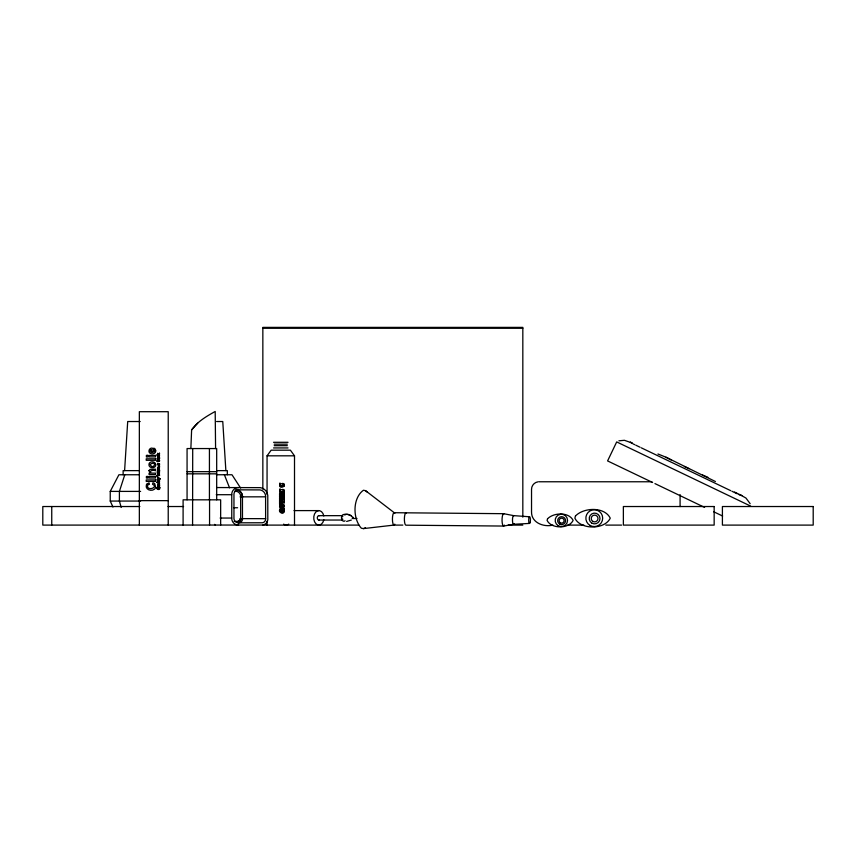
<?xml version="1.0" encoding="UTF-8"?>
<svg xmlns="http://www.w3.org/2000/svg" width="856" height="856" viewBox="0 0 856 856"><rect width="100%" height="100%" fill="white"/><g stroke="black" fill="none" stroke-linecap="round" stroke-linejoin="round"><path stroke-width="1.28" d="M280.18 502.493L280.811 503.521L280.083 502.526M190.867 448.533L191.616 429.905C197.469 421.58 206.467 416.305 215.198 411.479L215.584 448.619M282.073 496.983L282.213 498.192L284.353 497.668L284.353 499.476M235.539 490.017L235.282 491.226L236.235 491.291A5.329 5.147 -90 0 1 240.654 495.881L240.675 519.228A2.493 2.408 -90 0 1 238.61 521.39L234.18 521.422M237.465 525.038A6.869 6.634 -90 0 1 231.762 519.111L231.762 493.623A6.966 6.73 -90 0 1 237.551 487.62L238.589 487.546M236.085 489.835L260.021 489.91A6.72 6.484 -90 0 1 265.595 495.699L265.617 519.41A3.884 3.756 -90 0 1 262.396 522.77L238.524 522.813L238.022 521.422M124.602 470.629L127.704 421.526L140.191 421.526M282.138 498.235L284.256 497.86M281.902 511.086L281.752 511.749L281.902 510.219M280.083 498.331L281.57 498.331L279.58 498.053L279.58 499.69L280.008 499.219C282.78 499.669 281.26 499.808 283.657 499.219L284.064 499.69L284.064 498.074L281.956 498.524L281.956 496.983L284.064 497.464L284.064 495.859L279.58 495.795L279.58 497.411L281.581 496.983L281.581 498.245L279.762 497.882M236.235 491.291L235.304 490.98M146.44 484.924C144.835 489.471 151.202 491.793 154.326 489.29A3.445 3.445 0 0 0 155.642 487.192L154.669 483.565L152.999 482.741L152.539 484.239C158.756 486.978 148.045 491.408 147.457 486.262A1.723 1.723 0 0 1 148.548 484.582L149.393 484.336L149.019 482.795L146.44 484.924A3.092 3.092 0 0 1 147.467 483.49M124.773 474.759L119.401 491.398L119.401 501.06L121.188 507.426M112.96 507.03L110.242 501.06L110.242 491.398L118.909 474.759L139.368 474.759M235.09 488.295L235.839 487.546M267.061 494.458L267.061 455.82L271.17 450.181L290.409 450.181L294.507 455.82L294.507 525.103M191.616 429.905L197.704 423.153M284.353 495.057L284.353 493.238L283.689 493.826L279.784 493.473M284.353 497.24L284.353 495.421L283.689 496.009L279.698 495.71L284.256 495.624M284.256 493.441L280.105 493.923M284.256 501.156L280.083 501.616L280.661 500.535L279.58 500.022L279.58 504.227L280.693 503.745L279.912 502.493L284.064 502.975L284.064 501.381L283.678 501.798C278.243 501.948 279.366 500.246 283.689 501.52L284.353 500.963L284.353 502.75M283.678 509.245L284.353 508.667L284.149 511.942L284.256 508.86L282.041 509.245M351.345 520.052L346.637 521.443M394.445 512.862L365.512 490.649L363.425 490.253C352.533 498.031 352.619 518.65 361.339 528.216L363.425 528.612L365.512 527.692M618.899 440.808L624.431 440.305L632.22 443.055L630.316 442.145L631.675 442.927M538.071 481.832C534.433 482.249 531.48 485.62 531.533 489.279L531.533 511.92C531.287 522.759 543.785 527.382 552.901 525.103M344.401 514.552L345.321 514.403A20.448 14.338 -79.5 0 1 348.071 514.467C354.149 515.986 352.929 520.748 353.143 517.249M345.086 520.79A3.403 2.408 -90 0 1 341.565 518.736A3.403 2.408 -90 0 1 343.887 514.456L345.45 514.424A20.277 13.846 -69.2 0 1 348.189 514.488L351.463 515.74M240.654 495.881L240.964 496.855L265.67 496.822M363.425 528.612L394.028 525.081M238.653 489.835L237.84 489.889A4.676 4.515 -90 0 0 233.956 493.923L233.956 518.811A4.58 4.419 -90 0 0 237.754 522.759L238.556 522.813M238.524 522.813L239.241 522.759A3.884 3.756 -90 0 0 242.473 519.41L242.451 495.699A6.72 6.484 -90 0 0 236.866 489.91M529.554 523.423L513.611 524.289L503.638 526.055L405.979 525.188A6.185 1.605 -89.5 0 1 404.396 518.394A6.185 1.605 -89.5 0 1 406.397 512.969M240.022 496.865L241.135 496.855M241.306 496.844L242.837 496.78M262.846 328.255L522.823 328.255M216.589 421.526L222.763 421.526L225.866 470.629M273.535 442.295L288.033 442.295M274.23 444.157L287.316 444.157M274.23 445.676L287.316 445.676M273.535 447.934L288.033 447.934M267.061 455.82L294.507 455.82M139.368 470.629L123.136 470.629L123.136 474.759M217.392 470.629L227.332 470.629L227.332 474.759M187.068 471.667L216.686 471.667M187.068 473.828L216.686 473.828M216.429 474.759L231.987 474.759L240.643 488.07M539.045 481.768L651.769 481.768M216.696 487.546L260.31 487.642A9.009 8.699 -90 0 1 267.778 495.399L267.81 519.71A6.174 5.971 -90 0 1 262.685 525.038L42.8 525.103L42.8 506.527L139.849 506.527M110.242 491.398L140.609 491.398M216.247 494.704L231.698 494.704M139.346 500.642L168.225 500.642M110.242 501.06L140.609 501.06M168.044 506.527L183.569 506.527M233.816 507.747L237.583 507.747M294.025 510.604L318.871 510.604M318.871 515.665L342.571 515.665M220.11 518.051L231.698 518.051M352.169 518.501L356.973 518.501M265.67 518.672L240.022 518.618M318.871 520.041L342.571 520.041M262.846 525.103L358.835 525.103M393.503 525.103L402.834 525.103M508.154 525.103L522.823 525.103M567.667 525.103L583.856 525.103M605.813 525.103L621.627 525.103M394.028 512.712L503.638 513.686L513.611 515.622L529.554 516.778M242.837 518.704L241.306 518.64M237.465 525.028L238.567 525.103M239.99 519.239L240.921 519.367A3.499 3.381 -90 0 1 238.011 522.385L237.85 521.454A2.568 2.482 -90 0 0 239.038 520.951M215.316 525.103L214.61 524.354M739.006 494.64L740.494 495.068M657.943 453.98L665.989 457.222L715.413 481.521M702.53 475.005L707.859 477.284M684.393 466.499L685.078 466.82M685.881 467.205L686.747 467.622M687.603 468.039L689.101 468.746M734.48 492.05L741.959 495.635M632.937 443.825L634.745 444.692M635.805 445.195L640.042 447.228M641.251 447.806L730.692 490.659M731.901 491.237L737.198 493.773M750.669 506.11L616.695 441.921L607.589 460.924L652.625 482.495M654.936 483.597L704.606 507.405M713.647 511.738L722.635 516.04M740.055 494.725L745.951 498.053L750.156 503.692M665.989 457.222L671.104 459.94M238.417 525.07L237.818 524.354M365.512 490.649L367.459 492.328M224.39 474.759L229.536 487.824M282.17 496.983L282.245 497.593M242.419 496.822L242.355 495.71A6.698 6.474 -90 0 0 236.78 489.921M680.092 494.608L680.092 506.591M522.823 517.174L522.823 327.388L262.846 327.388L262.846 489.225M267.061 521.101L267.061 525.103M220.655 525.103L220.655 499.829L183.098 499.829L183.098 525.103M216.686 499.829L216.686 448.555L187.068 448.555L187.068 499.829M209.56 499.829L209.56 525.103M209.431 448.555L209.431 499.829M192.707 448.555L192.579 525.103M168.225 525.103L168.225 411.704L139.346 411.704L139.346 525.103M51.745 506.527L51.745 525.103M504.441 525.124A6.185 1.605 -89.5 0 1 502.055 520.876A6.185 1.605 -89.5 0 1 504.056 513.835M394.83 524.15A6.185 1.605 -89.5 0 1 392.423 519.089A6.185 1.605 -89.5 0 1 394.83 513.44M514.167 523.647A4.344 1.124 -89.5 0 1 512.487 520.662A4.344 1.124 -89.5 0 1 513.9 515.729M239.819 519.892A2.568 2.482 -90 0 1 239.284 520.726M281.956 496.983A5.928 5.928 0 0 1 281.956 498.449M344.508 514.574A3.403 2.408 -90 0 1 345.086 514.905M319.267 519.966A2.193 1.552 -90 0 1 317.319 517.848A2.193 1.552 -90 0 1 319.267 515.74M342.796 519.399A2.193 1.552 -90 0 1 342.55 518.95M342.55 516.757A2.193 1.552 -90 0 1 342.796 516.307M323.814 519.731A7.244 5.125 -90 0 1 315.928 523.786A7.244 5.125 -90 0 1 315.928 511.909A7.244 5.125 -90 0 1 323.814 515.975M288.75 524.129A7.244 5.125 -90 0 1 283.625 524.129M159.612 460.828C159.687 459.554 158.167 463.331 156.712 460.838C156.819 461.823 158.178 458.527 159.612 460.828M284.064 511.214C283.122 516.938 276.456 508.967 280.993 509.962C277.109 511.942 284.823 514.103 283.817 510.219L281.72 510.219L281.624 511.738L281.014 511.685L281.485 509.042L284.064 509.074L284.064 511.214M157.547 455.991C158.178 459.019 160.564 454.718 159.045 455.82C159.002 458.035 157.461 454.515 157.547 455.991M159.879 487.61C152.389 486.476 160.307 492.435 159.879 487.61M160.254 478.814L157.579 479.093L159.056 478.215L157.579 477.327L160.254 478.814M159.601 483.94C156.819 485.737 157.461 480.409 159.601 483.94M284.117 506.399L282.919 508.164L280.158 507.833A1.691 1.691 0 0 1 279.57 506.838C278.97 504.077 284.117 503.67 284.117 506.399M148.965 470.629L150.217 473.175L149.083 473.175L149.083 474.62L155.567 474.62L155.567 473.133L151.309 473.133C147.96 470.65 153.706 469.719 155.567 470.714L155.567 469.195L150.11 469.313L148.965 470.629M155.728 450.845C155.942 453.926 151.651 454.825 149.746 452.985A2.611 2.611 0 0 1 148.987 451.561C148.398 447.442 155.546 446.094 152.646 452.46L154.572 451.487L154.615 450.352L153.459 449.454L153.855 448.105L155.268 449.1L155.728 450.845M157.547 467.815L157.579 469.035L159.558 469.035L157.921 468.114L159.558 467.376L157.547 467.815M157.547 473.539L157.579 474.759L159.558 474.759L157.921 473.85L159.558 473.101L157.547 473.539M159.612 464.059C159.633 465.814 156.498 464.765 157.836 463.438C159.687 464.637 158.649 463.331 159.612 464.059M159.612 470.34C159.633 472.095 156.498 471.046 157.836 469.719C159.687 470.918 158.649 469.612 159.612 470.34M284.395 506.303C284.438 508.978 283.785 501.916 280.608 504.58C277.847 505.907 285.016 502.44 284.395 506.303M284.181 485.138L284.149 485.577A1.723 1.723 0 0 1 283.55 486.583C276.574 489.846 281.389 479.082 279.848 485.62C285.337 489.279 281.699 480.548 284.181 485.138M284.181 491.098L284.149 491.526A1.723 1.723 0 0 1 283.55 492.532C276.574 495.806 281.399 485.031 279.848 491.579C285.209 495.228 281.913 486.518 284.181 491.098M155.728 464.776L155.664 465.45A2.547 2.547 0 0 1 154.711 467.002C152.539 468.735 148.227 467.248 148.998 464.091A2.568 2.568 0 0 1 149.961 462.54C151.908 461.031 155.813 461.908 155.728 464.776M157.097 488.188C158.852 490.959 160.093 486.026 157.097 488.188M159.612 466.135C158.734 467.023 156.306 465.364 159.612 466.135M150.046 464.434C153.641 471.175 157.911 459.479 150.046 464.434M280.051 510.775C279.463 513.514 285.101 511.032 282.929 511.952C280.64 513.675 280.147 509.588 280.051 510.775M283.828 506.442C279.441 510.775 279.099 502.162 283.828 506.442M284.374 485.031L284.106 486.112L284.213 484.068L282.694 483.34L284.374 485.031M284.374 490.98L284.106 492.061L284.213 490.017L282.694 489.3L284.374 490.98M159.28 483.8L158.585 483.34L159.28 483.8M159.601 458.698L157.911 459.544L156.926 458.805L159.601 458.698M159.601 471.881L157.911 472.737L156.926 471.988L159.601 471.881M159.601 479.606L157.911 480.451L156.926 479.713L159.601 479.606M280.19 506.057L281.143 507.308L283.732 506.731L281.153 507.212L280.19 506.057M159.216 485.93L157.579 486.668L159.612 486.101L159.558 485.01L157.579 485.01L159.216 485.93M150.067 450.363L150.089 451.572L151.662 452.439L151.662 449.528L150.067 450.363M157.879 463.909C157.996 465.504 158.906 463.075 157.879 463.909M157.879 470.19C157.996 471.784 158.906 469.356 157.879 470.19M280.105 484.796L281.014 485.93L283.785 485.192L280.971 486.037L280.105 484.796M280.105 490.745L280.276 491.59L281.752 492.05L283.785 491.141L281.014 491.89L280.105 490.745M547.54 518.79L547.091 520.395C551.232 529.04 568.983 529.04 573.124 520.395C568.887 511.824 553.704 512.423 547.54 518.79M575.467 515.986L574.868 518.169C580.496 529.928 604.636 529.928 610.264 518.169C604.497 506.517 583.846 507.33 575.467 515.986M281.1 509.695L279.88 509.181L281.1 509.695M282.362 499.69L282.041 499.219L282.362 499.69M281.11 483.865L279.805 483.298L281.11 483.865M281.11 489.814L279.859 489.172L281.11 489.814M284.064 493.655L279.58 493.623L279.58 495.282L284.064 495.282L284.064 493.655M280.854 500.321L279.73 499.872L280.854 500.321M159.558 453.241L158.317 453.937L157.579 453.273L158.446 454.493L156.702 454.943L159.558 454.943L158.627 454.226L159.558 453.241M147.917 455.36L146.397 455.36L146.397 456.976L147.917 456.976L147.917 455.36M155.567 455.424L149.083 455.424L149.083 456.911L155.567 456.911L155.567 455.424M159.558 457.521L157.579 457.971L159.558 457.521M155.567 458.816L146.226 458.816L146.226 460.303L155.567 460.303L155.567 458.816M159.558 475.39L156.755 475.883L159.558 475.39M147.917 476.46L146.397 476.46L146.397 478.065L147.917 478.065L147.917 476.46M155.567 476.525L149.083 476.525L149.083 478.012L155.567 478.012L155.567 476.525M155.567 479.916L146.226 479.916L146.226 481.404L155.567 481.404L155.567 479.916M159.558 480.837L157.579 481.286L159.558 480.837M159.558 481.875L156.702 482.324L159.558 481.875M714.161 506.527L623.371 506.527L623.371 525.103L714.161 525.103L714.161 506.527M813.2 506.527L722.411 506.527L722.411 525.103L813.2 525.103L813.2 506.527M591.913 523.166A5.393 5.393 0 0 0 599.992 518.501A5.393 5.393 0 0 0 591.913 513.835A5.393 5.393 0 0 0 591.913 523.166M592.919 521.432A3.381 3.381 0 0 0 597.991 518.501A3.381 3.381 0 0 0 592.919 515.58A3.381 3.381 0 0 0 592.919 521.432M590.062 525.456A8.421 8.421 0 0 0 602.688 518.169A8.421 8.421 0 0 0 590.062 510.872A8.421 8.421 0 0 0 590.062 525.456M559.631 524.075A3.959 3.959 0 0 0 565.57 520.641A3.959 3.959 0 0 0 559.631 517.206A3.959 3.959 0 0 0 559.631 524.075M560.37 522.791A2.482 2.482 0 0 0 564.093 520.641A2.482 2.482 0 0 0 560.37 518.49A2.482 2.482 0 0 0 560.37 522.791M558.273 525.755A6.185 6.185 0 0 0 567.549 520.395A6.185 6.185 0 0 0 558.273 515.034A6.185 6.185 0 0 0 558.273 525.755M530.153 522.374A3.317 0.856 -89.5 0 0 529.768 516.864A3.317 0.856 -89.5 0 0 528.719 521.058A3.317 0.856 -89.5 0 0 530.153 522.374"/></g></svg>
